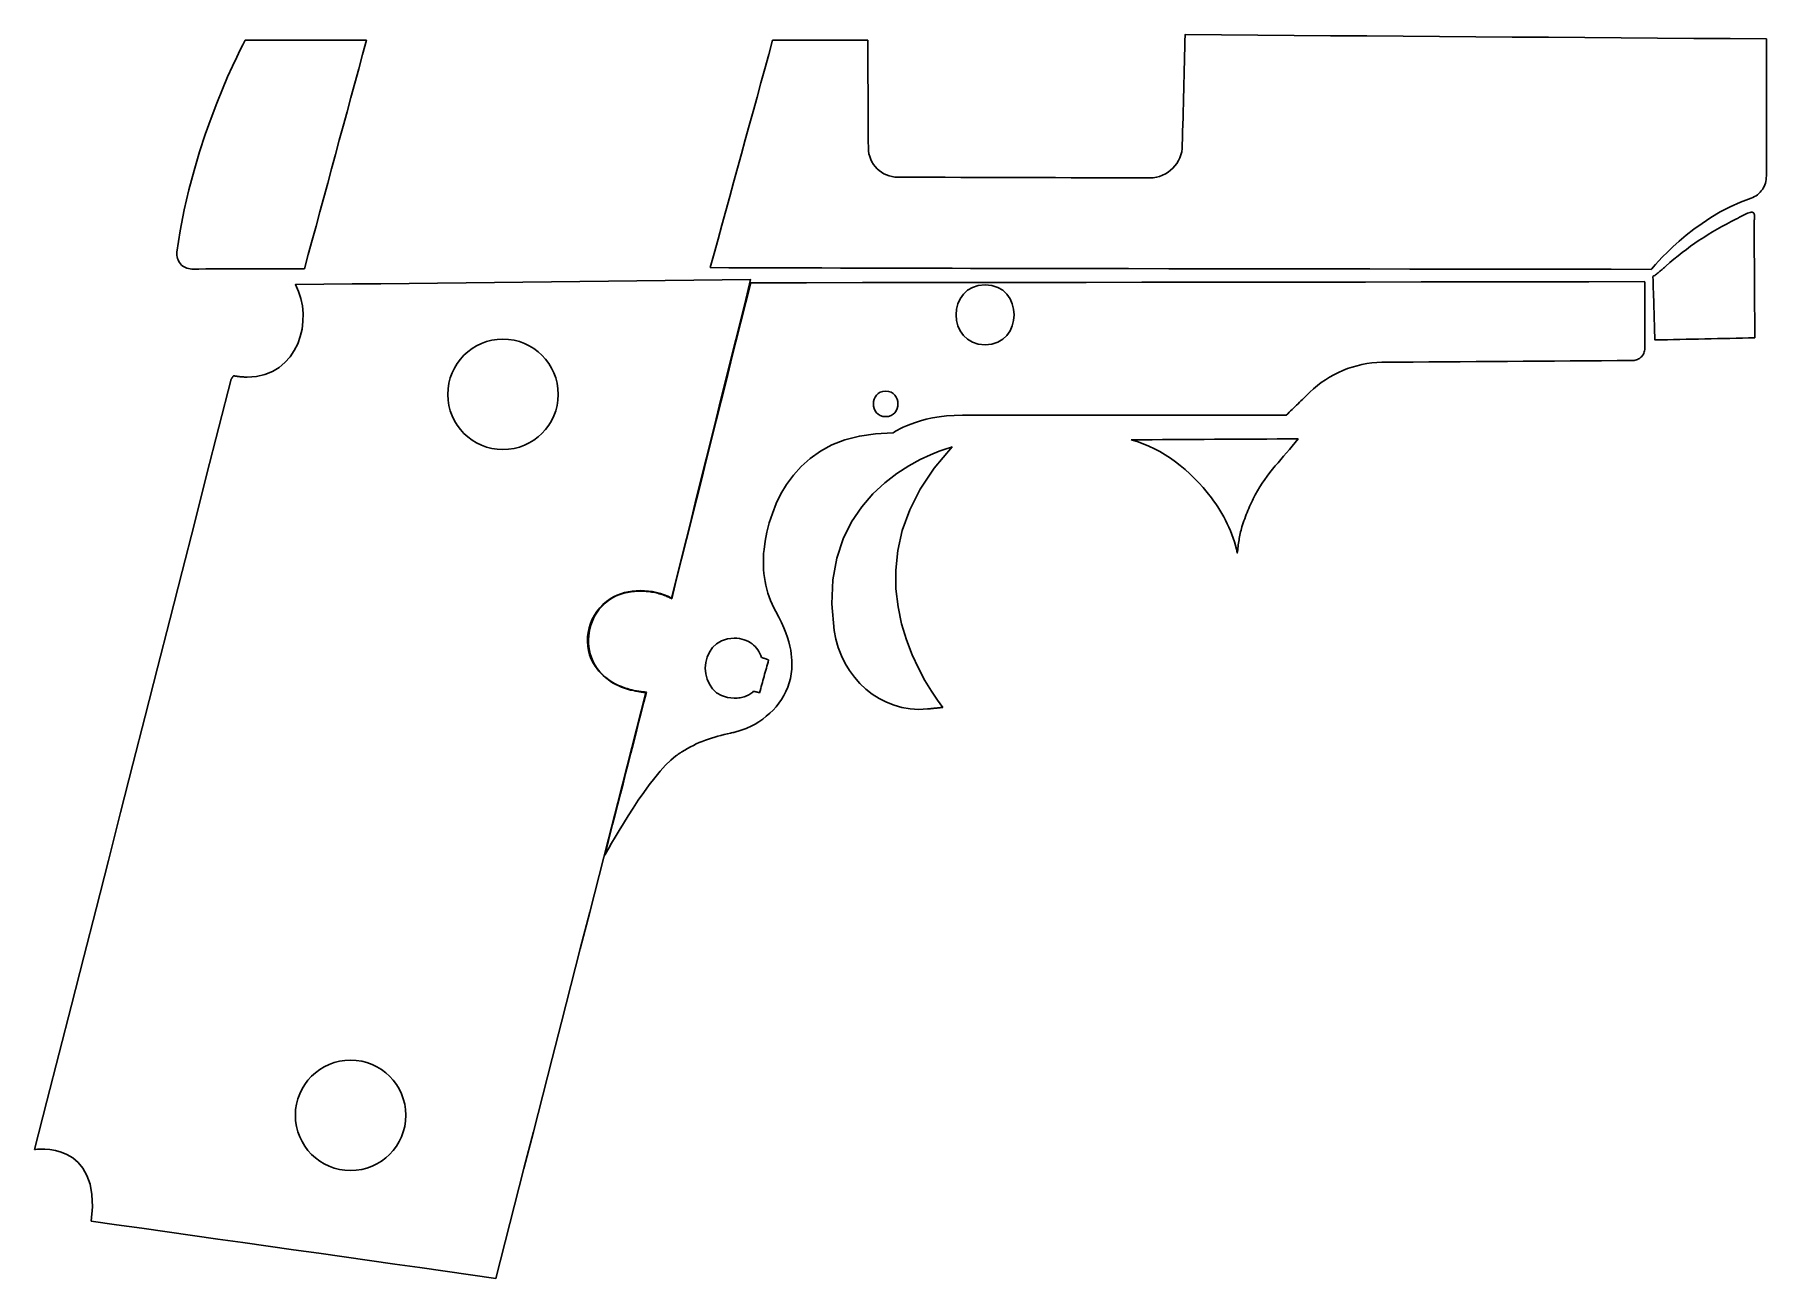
# Model space of a CAD drawing. Header units: metres. Extents: x 155 to 265, y -148 to -69.
import ezdxf

# ---------------------------------------------------------------- set-up
doc = ezdxf.new("R2010")
doc.units = ezdxf.units.M

msp = doc.modelspace()

# ---------------------------------------------------------------- linework, layer by layer
for points in [[(171.835826, -84.047076), (172.081952, -83.141312), (172.328078, -82.235548), (172.574204, -81.329784), (172.82033, -80.42402), (173.066456, -79.518256), (173.312582, -78.612492), (173.558708, -77.706728), (173.804834, -76.800964), (174.05096, -75.8952), (174.297086, -74.989436), (174.543212, -74.083672), (174.789338, -73.177908), (175.035464, -72.272144), (175.28159, -71.36638), (175.527716, -70.460616), (175.773842, -69.554852), (175.293274, -69.554852), (174.812706, -69.554852), (174.332138, -69.554852), (173.85157, -69.554852), (173.371002, -69.554852), (172.890434, -69.554852), (172.409866, -69.554852), (171.929298, -69.554852), (171.44873, -69.554852), (170.968162, -69.554852), (170.487594, -69.554852), (170.007026, -69.554852), (169.526458, -69.554852), (169.04589, -69.554852), (168.565322, -69.554852), (168.084754, -69.554852), (168.046654, -69.625464), (167.937942, -69.832474), (167.767254, -70.168516), (167.542972, -70.626478), (167.273478, -71.198994), (166.967408, -71.878952), (166.633144, -72.658732), (166.279322, -73.531476), (165.91407, -74.489564), (165.546278, -75.525884), (165.184074, -76.63307), (164.836094, -77.80401), (164.51072, -79.031338), (164.216588, -80.307688), (163.96208, -81.625948), (163.755578, -82.978752), (163.74745, -83.08467), (163.751006, -83.188556), (163.765484, -83.289648), (163.790376, -83.387184), (163.825174, -83.480656), (163.869116, -83.569556), (163.921948, -83.653122), (163.982908, -83.730592), (164.051488, -83.801458), (164.126926, -83.864958), (164.208968, -83.92033), (164.296852, -83.96732), (164.39007, -84.004912), (164.488114, -84.032598), (164.590476, -84.049616), (164.696394, -84.055458), (165.142672, -84.055204), (165.58895, -84.05495), (166.035228, -84.054696), (166.481506, -84.054442), (166.927784, -84.054188), (167.374062, -84.053934), (167.82034, -84.05368), (168.266618, -84.053426), (168.712896, -84.053172), (169.159174, -84.052918), (169.605452, -84.052664), (170.05173, -84.05241), (170.498008, -84.052156), (170.944286, -84.051902), (171.390564, -84.051648), (171.836842, -84.051394)], [(264.5537, -69.464174), (262.249412, -69.44741), (259.945124, -69.430646), (257.640836, -69.413882), (255.336548, -69.397118), (253.03226, -69.380354), (250.727972, -69.36359), (248.423684, -69.346826), (246.119396, -69.330062), (243.815108, -69.313298), (241.51082, -69.296534), (239.206532, -69.27977), (236.902244, -69.263006), (234.597956, -69.246242), (232.293668, -69.229478), (229.98938, -69.212714), (227.685092, -69.19595), (227.674424, -69.633846), (227.663756, -70.071742), (227.653088, -70.509638), (227.64242, -70.947534), (227.631752, -71.38543), (227.621084, -71.823326), (227.610416, -72.261222), (227.599748, -72.699118), (227.58908, -73.137014), (227.578412, -73.57491), (227.567744, -74.012806), (227.557076, -74.450702), (227.546408, -74.888598), (227.53574, -75.326494), (227.525072, -75.76439), (227.514404, -76.202286), (227.503736, -76.412852), (227.472748, -76.617576), (227.422456, -76.815188), (227.353622, -77.004672), (227.267516, -77.185266), (227.1649, -77.3557), (227.047044, -77.514958), (226.91471, -77.662024), (226.769168, -77.796136), (226.61118, -77.916024), (226.442016, -78.020672), (226.262438, -78.109064), (226.073716, -78.180184), (225.876612, -78.233016), (225.672396, -78.266544), (225.46183, -78.279752), (224.463102, -78.276704), (223.464374, -78.273656), (222.465646, -78.270608), (221.466918, -78.26756), (220.46819, -78.264512), (219.469462, -78.261464), (218.470734, -78.258416), (217.472006, -78.255368), (216.473278, -78.25232), (215.47455, -78.249272), (214.475822, -78.246224), (213.477094, -78.243176), (212.478366, -78.240128), (211.479638, -78.23708), (210.48091, -78.234032), (209.482182, -78.230984), (209.290666, -78.223618), (209.104484, -78.197202), (208.924652, -78.153006), (208.752186, -78.091792), (208.588102, -78.014322), (208.433162, -77.921866), (208.288382, -77.815186), (208.154778, -77.695298), (208.033366, -77.563218), (207.924908, -77.419708), (207.83042, -77.265784), (207.751172, -77.102462), (207.687672, -76.930758), (207.64119, -76.751434), (207.612488, -76.565506), (207.602836, -76.37399), (207.600296, -75.947778), (207.597756, -75.521566), (207.595216, -75.095354), (207.592676, -74.669142), (207.590136, -74.24293), (207.587596, -73.816718), (207.585056, -73.390506), (207.582516, -72.964294), (207.579976, -72.538082), (207.577436, -72.11187), (207.574896, -71.685658), (207.572356, -71.259446), (207.569816, -70.833234), (207.567276, -70.407022), (207.564736, -69.98081), (207.562196, -69.554598), (207.18526, -69.554598), (206.808324, -69.554598), (206.431388, -69.554598), (206.054452, -69.554598), (205.677516, -69.554598), (205.30058, -69.554598), (204.923644, -69.554598), (204.546708, -69.554598), (204.169772, -69.554598), (203.792836, -69.554598), (203.4159, -69.554598), (203.038964, -69.554598), (202.662028, -69.554598), (202.285092, -69.554598), (201.908156, -69.554598), (201.53122, -69.554598), (201.283824, -70.455536), (201.036428, -71.356474), (200.789032, -72.257412), (200.541636, -73.15835), (200.29424, -74.059288), (200.046844, -74.960226), (199.799448, -75.861164), (199.552052, -76.762102), (199.304656, -77.66304), (199.05726, -78.563978), (198.809864, -79.464916), (198.562468, -80.365854), (198.315072, -81.266792), (198.067676, -82.16773), (197.82028, -83.068668), (197.572884, -83.969606), (198.752714, -83.972908), (199.932544, -83.97621), (201.112374, -83.979512), (202.292204, -83.982814), (203.472034, -83.986116), (204.651864, -83.989418), (205.831694, -83.99272), (207.011524, -83.996022), (208.191354, -83.999324), (209.371184, -84.002626), (210.551014, -84.005928), (211.730844, -84.00923), (212.910674, -84.012532), (214.090504, -84.015834), (215.270334, -84.019136), (216.450164, -84.022438), (219.000324, -84.025994), (221.550484, -84.02955), (224.100644, -84.033106), (226.650804, -84.036662), (229.200964, -84.040218), (231.751124, -84.043774), (234.301284, -84.04733), (236.851444, -84.050886), (239.401604, -84.054442), (241.951764, -84.057998), (244.501924, -84.061554), (247.052084, -84.06511), (249.602244, -84.068666), (252.152404, -84.072222), (254.702564, -84.075778), (257.252724, -84.079334), (257.283204, -84.04225), (257.372866, -83.936332), (257.519424, -83.7692), (257.720846, -83.548728), (257.974592, -83.282536), (258.27863, -82.978498), (258.630674, -82.644234), (259.028438, -82.287618), (259.469636, -81.91627), (259.952236, -81.538064), (260.473698, -81.160874), (261.03199, -80.792066), (261.624826, -80.439768), (262.24992, -80.111346), (262.904986, -79.814928), (263.587738, -79.558134), (263.696958, -79.516224), (263.800844, -79.466186), (263.899396, -79.408274), (263.99236, -79.342996), (264.079228, -79.27086), (264.159746, -79.192374), (264.23366, -79.108046), (264.300716, -79.01813), (264.360406, -78.923388), (264.41273, -78.824074), (264.45718, -78.720696), (264.493502, -78.613508), (264.521442, -78.503272), (264.540746, -78.390242), (264.55116, -78.27518), (264.552176, -78.15834), (264.552176, -77.615034), (264.552176, -77.071728), (264.552176, -76.528422), (264.552176, -75.985116), (264.552176, -75.44181), (264.552176, -74.898504), (264.552176, -74.355198), (264.552176, -73.811892), (264.552176, -73.268586), (264.552176, -72.72528), (264.552176, -72.181974), (264.552176, -71.638668), (264.552176, -71.095362), (264.552176, -70.552056), (264.552176, -70.00875), (264.552176, -69.465444)], [(263.822434, -88.418416), (263.426448, -88.426798), (263.030208, -88.43518), (262.633968, -88.443562), (262.237982, -88.451944), (261.841742, -88.460326), (261.445756, -88.468708), (261.049516, -88.47709), (260.65353, -88.485472), (260.25729, -88.493854), (259.861304, -88.502236), (259.465064, -88.510618), (259.068824, -88.519), (258.672584, -88.527382), (258.276344, -88.535764), (257.880104, -88.544146), (257.483864, -88.552528), (257.476244, -88.301322), (257.468624, -88.050116), (257.461004, -87.79891), (257.453384, -87.547704), (257.445764, -87.296498), (257.438144, -87.045292), (257.430524, -86.794086), (257.422904, -86.54288), (257.415284, -86.291674), (257.407664, -86.040468), (257.400044, -85.789262), (257.392424, -85.538056), (257.384804, -85.28685), (257.377184, -85.035644), (257.369564, -84.784438), (257.361944, -84.533232), (257.41757, -84.497926), (257.472434, -84.46135), (257.526282, -84.423504), (257.579368, -84.384642), (257.631946, -84.345018), (257.683762, -84.304378), (257.73507, -84.262976), (257.78587, -84.220812), (257.836162, -84.17814), (257.8862, -84.13496), (257.935984, -84.091526), (257.985514, -84.047838), (258.03479, -84.003896), (258.084066, -83.959954), (258.133342, -83.916012), (258.182618, -83.87207), (258.434586, -83.651852), (258.690364, -83.435952), (258.949698, -83.22437), (259.212588, -83.01736), (259.479034, -82.814922), (259.748782, -82.617056), (260.021832, -82.423762), (260.298184, -82.23504), (260.577838, -82.05089), (260.86054, -81.871566), (261.146036, -81.697068), (261.43458, -81.527396), (261.725918, -81.362804), (262.02005, -81.203038), (262.316722, -81.048352), (262.616188, -80.898746), (262.659368, -80.876394), (262.714232, -80.846676), (262.779256, -80.810862), (262.852408, -80.77073), (262.932164, -80.72755), (263.016492, -80.6831), (263.103868, -80.63865), (263.192514, -80.595724), (263.280906, -80.5561), (263.367012, -80.521048), (263.449308, -80.492092), (263.525762, -80.470756), (263.59485, -80.458564), (263.655048, -80.45704), (263.704324, -80.467708), (263.741154, -80.492092), (263.759188, -80.51673), (263.773412, -80.54721), (263.78408, -80.58277), (263.7917, -80.622648), (263.796526, -80.666082), (263.799066, -80.712056), (263.799574, -80.760062), (263.798558, -80.809338), (263.796272, -80.858868), (263.793224, -80.90789), (263.789414, -80.955896), (263.785604, -81.00187), (263.782048, -81.04505), (263.779, -81.084674), (263.776968, -81.11998), (263.77646, -81.149952), (263.776714, -81.19872), (263.776968, -81.247488), (263.777222, -81.296256), (263.777476, -81.345024), (263.77773, -81.393792), (263.777984, -81.44256), (263.778238, -81.491328), (263.778492, -81.540096), (263.778746, -81.588864), (263.779, -81.637632), (263.779254, -81.6864), (263.779508, -81.735168), (263.779762, -81.783936), (263.780016, -81.832704), (263.78027, -81.881472), (263.780524, -81.93024), (263.781794, -82.119724), (263.783064, -82.309208), (263.784334, -82.498692), (263.785604, -82.688176), (263.786874, -82.87766), (263.788144, -83.067144), (263.789414, -83.256628), (263.790684, -83.446112), (263.791954, -83.635596), (263.793224, -83.82508), (263.794494, -84.014564), (263.795764, -84.204048), (263.797034, -84.393532), (263.798304, -84.583016), (263.799574, -84.7725), (263.800844, -84.961984), (263.802114, -85.178138), (263.803384, -85.394292), (263.804654, -85.610446), (263.805924, -85.8266), (263.807194, -86.042754), (263.808464, -86.258908), (263.809734, -86.475062), (263.811004, -86.691216), (263.812274, -86.90737), (263.813544, -87.123524), (263.814814, -87.339678), (263.816084, -87.555832), (263.817354, -87.771986), (263.818624, -87.98814), (263.819894, -88.204294), (263.821164, -88.420448)], [(192.719706, -110.788196), (192.523618, -110.748064), (192.330324, -110.698026), (192.140586, -110.638336), (191.954404, -110.569248), (191.77254, -110.490762), (191.595248, -110.403132), (191.423036, -110.306612), (191.256158, -110.201456), (191.095376, -110.087664), (190.940944, -109.96549), (190.793116, -109.834934), (190.6524, -109.69625), (190.519304, -109.549692), (190.394336, -109.395514), (190.27775, -109.23397), (190.170054, -109.06506), (190.032132, -108.801662), (189.925706, -108.528358), (189.84976, -108.247434), (189.803278, -107.961176), (189.785498, -107.672124), (189.795658, -107.382564), (189.832488, -107.094528), (189.89548, -106.810556), (189.983364, -106.532934), (190.095378, -106.263948), (190.23076, -106.006138), (190.388494, -105.761536), (190.567564, -105.532682), (190.767208, -105.321862), (190.986664, -105.131108), (191.224662, -104.963214), (191.440054, -104.839262), (191.664844, -104.732582), (191.897762, -104.64292), (192.137538, -104.570276), (192.382902, -104.514142), (192.632838, -104.474264), (192.88633, -104.450388), (193.142108, -104.442514), (193.398902, -104.450134), (193.655442, -104.472994), (193.910712, -104.51084), (194.163442, -104.563418), (194.412616, -104.630474), (194.656964, -104.712008), (194.895216, -104.807512), (195.126356, -104.916732), (195.439538, -103.655114), (195.752466, -102.393496), (196.065394, -101.131878), (196.378576, -99.87026), (196.691504, -98.608642), (197.004432, -97.347024), (197.317614, -96.085406), (197.630542, -94.823788), (197.943724, -93.56217), (198.256652, -92.300552), (198.56958, -91.038934), (198.882762, -89.777316), (199.19569, -88.515698), (199.508618, -87.25408), (199.8218, -85.992462), (200.134728, -84.730844), (198.330312, -84.750402), (196.525896, -84.76996), (194.721734, -84.789518), (192.917318, -84.809076), (191.112902, -84.828634), (189.308486, -84.848192), (187.50407, -84.86775), (185.699654, -84.887308), (183.895238, -84.906866), (182.090822, -84.926424), (180.28666, -84.945982), (178.482244, -84.96554), (176.677828, -84.985098), (174.873412, -85.004656), (173.068996, -85.024214), (171.26458, -85.043772), (171.46397, -85.471254), (171.611798, -85.925914), (171.708064, -86.399878), (171.752514, -86.88578), (171.745148, -87.376254), (171.685712, -87.86368), (171.574206, -88.340438), (171.410376, -88.798908), (171.194222, -89.231724), (170.925744, -89.631266), (170.604688, -89.989914), (170.2308, -90.300302), (169.80408, -90.55481), (169.324528, -90.746072), (168.79189, -90.866214), (168.206166, -90.90787), (168.148762, -90.907616), (168.091866, -90.9066), (168.035224, -90.904822), (167.97909, -90.902282), (167.923464, -90.89898), (167.868346, -90.894916), (167.813736, -90.890344), (167.759634, -90.88501), (167.70604, -90.878914), (167.6527, -90.87231), (167.599868, -90.864944), (167.547544, -90.85707), (167.495728, -90.848434), (167.44442, -90.83929), (167.393366, -90.829384), (167.34282, -90.81897), (167.333676, -90.832178), (167.324532, -90.845386), (167.315388, -90.858594), (167.306244, -90.871802), (167.2971, -90.88501), (167.287956, -90.898218), (167.278812, -90.911426), (167.269668, -90.924634), (167.260524, -90.937842), (167.25138, -90.95105), (167.242236, -90.964258), (167.233092, -90.977466), (167.223948, -90.990674), (167.214804, -91.003882), (167.20566, -91.01709), (167.196516, -91.030298), (166.417244, -94.083378), (165.637972, -97.136458), (164.8587, -100.189538), (164.079428, -103.242618), (163.300156, -106.295698), (162.520884, -109.348778), (161.741612, -112.401858), (160.96234, -115.454938), (160.183068, -118.508018), (159.403796, -121.561098), (158.624524, -124.614178), (157.845252, -127.667258), (157.06598, -130.720338), (156.286708, -133.773418), (155.507436, -136.826498), (154.728164, -139.879578), (154.775916, -139.873482), (154.910536, -139.861798), (155.118308, -139.853924), (155.385516, -139.859258), (155.698952, -139.887452), (156.0449, -139.947904), (156.409898, -140.050266), (156.780484, -140.203936), (157.142942, -140.418566), (157.48381, -140.703554), (157.789626, -141.068298), (158.046674, -141.52245), (158.241492, -142.075408), (158.360618, -142.736824), (158.390336, -143.516096), (158.317438, -144.422876), (159.921194, -144.649698), (161.52495, -144.87652), (163.128706, -145.103342), (164.732462, -145.330164), (166.336218, -145.556986), (167.939974, -145.783808), (169.54373, -146.01063), (171.147486, -146.237452), (172.751242, -146.464274), (174.354998, -146.691096), (175.958754, -146.917918), (177.56251, -147.14474), (179.166266, -147.371562), (180.770022, -147.598384), (182.373778, -147.825206), (183.977534, -148.052028), (184.572656, -145.730468), (185.167778, -143.408908), (185.7629, -141.087348), (186.358022, -138.765788), (186.953144, -136.444228), (187.548266, -134.122668), (188.143388, -131.801108), (188.73851, -129.479548), (189.333632, -127.157988), (189.928754, -124.836428), (190.523876, -122.514868), (191.118998, -120.193308), (191.71412, -117.871748), (192.309242, -115.550188), (192.904364, -113.228628), (193.499486, -110.907068), (193.460624, -110.90529), (193.417952, -110.901988), (193.371978, -110.897416), (193.32321, -110.891574), (193.27241, -110.884716), (193.219832, -110.877096), (193.165984, -110.868714), (193.111628, -110.859824), (193.057272, -110.85068), (193.003424, -110.841282), (192.950592, -110.831884), (192.89903, -110.822486), (192.849754, -110.813596), (192.803018, -110.80496), (192.75933, -110.797086), (192.719452, -110.789974)], [(256.845816, -84.857844), (253.302008, -84.862162), (249.7582, -84.86648), (246.214392, -84.870798), (242.670584, -84.875116), (239.126776, -84.879434), (235.582968, -84.883752), (232.03916, -84.88807), (228.495352, -84.892388), (224.951544, -84.896706), (221.407736, -84.901024), (217.863928, -84.905342), (214.32012, -84.90966), (210.776312, -84.913978), (207.232504, -84.918296), (203.688696, -84.922614), (200.144888, -84.926932), (199.831452, -86.178898), (199.518016, -87.430864), (199.20458, -88.68283), (198.891144, -89.934796), (198.577708, -91.186762), (198.264272, -92.438728), (197.950836, -93.690694), (197.6374, -94.94266), (197.323964, -96.194626), (197.010528, -97.446592), (196.697092, -98.698558), (196.383656, -99.950524), (196.07022, -101.20249), (195.756784, -102.454456), (195.443348, -103.706422), (195.129912, -104.958388), (195.075556, -104.930194), (195.017644, -104.901238), (194.956176, -104.871774), (194.891152, -104.842056), (194.822572, -104.812084), (194.75069, -104.782366), (194.675252, -104.752902), (194.596512, -104.723946), (194.51447, -104.695752), (194.429126, -104.668574), (194.340734, -104.642666), (194.249294, -104.618028), (194.154552, -104.595168), (194.056762, -104.574086), (193.956178, -104.555036), (193.852546, -104.538526), (193.767456, -104.526334), (193.654934, -104.51211), (193.517774, -104.498394), (193.358516, -104.487472), (193.179954, -104.48163), (192.984628, -104.483408), (192.775332, -104.495092), (192.554606, -104.519222), (192.32499, -104.558084), (192.089278, -104.614218), (191.85001, -104.68991), (191.60998, -104.787446), (191.371728, -104.909366), (191.138048, -105.057956), (190.91148, -105.235756), (190.694818, -105.445052), (190.540894, -105.62336), (190.40221, -105.812082), (190.27902, -106.009948), (190.17107, -106.215942), (190.078614, -106.428794), (190.001906, -106.647488), (189.940946, -106.870754), (189.895988, -107.097322), (189.866778, -107.326176), (189.853824, -107.5563), (189.857126, -107.78617), (189.876684, -108.015024), (189.912498, -108.241338), (189.964822, -108.46435), (190.03391, -108.682536), (190.119762, -108.89488), (190.253366, -109.15523), (190.406274, -109.390942), (190.575438, -109.603032), (190.757556, -109.793024), (190.94958, -109.961934), (191.148462, -110.111032), (191.3509, -110.241588), (191.553846, -110.355126), (191.754252, -110.452662), (191.948816, -110.535466), (192.134744, -110.604808), (192.30848, -110.661958), (192.46723, -110.707932), (192.607692, -110.744254), (192.726818, -110.772194), (192.82156, -110.793022), (192.875154, -110.804198), (192.927732, -110.814358), (192.979294, -110.823756), (193.029586, -110.832138), (193.078862, -110.839758), (193.126868, -110.846616), (193.173604, -110.852712), (193.21907, -110.858046), (193.263266, -110.862872), (193.306192, -110.866936), (193.347594, -110.870492), (193.387472, -110.87354), (193.425826, -110.87608), (193.462656, -110.878112), (193.497962, -110.87989), (193.53149, -110.88116), (193.366136, -111.527082), (193.200782, -112.173004), (193.035428, -112.818926), (192.870074, -113.464848), (192.70472, -114.11077), (192.539366, -114.756692), (192.374012, -115.402614), (192.208658, -116.048536), (192.043304, -116.694458), (191.87795, -117.34038), (191.712596, -117.986302), (191.547242, -118.632224), (191.381888, -119.278146), (191.216534, -119.924068), (191.05118, -120.56999), (190.885826, -121.215912), (190.989712, -121.029984), (191.136016, -120.771412), (191.320674, -120.449848), (191.539622, -120.074944), (191.78905, -119.656352), (192.064894, -119.203724), (192.36309, -118.726712), (192.679828, -118.234968), (193.011044, -117.738144), (193.352928, -117.245638), (193.701416, -116.767356), (194.052444, -116.312696), (194.401948, -115.891564), (194.746118, -115.513358), (195.081144, -115.187984), (195.402708, -114.92484), (195.440808, -114.897154), (195.478146, -114.870484), (195.514214, -114.845084), (195.549012, -114.8207), (195.582032, -114.79784), (195.613274, -114.77625), (195.642484, -114.756184), (195.669662, -114.737896), (195.6943, -114.721386), (195.716398, -114.706654), (195.735702, -114.693954), (195.751958, -114.683286), (195.764912, -114.674904), (195.77431, -114.668808), (195.780152, -114.664998), (195.782184, -114.663728), (195.95846, -114.553746), (196.13753, -114.449352), (196.319394, -114.350546), (196.504052, -114.257074), (196.690996, -114.168682), (196.880226, -114.085116), (197.071742, -114.006376), (197.26529, -113.932208), (197.460616, -113.862358), (197.657466, -113.796826), (197.85584, -113.735358), (198.055484, -113.6777), (198.256398, -113.623852), (198.458328, -113.573306), (198.66102, -113.526062), (198.864474, -113.48212), (198.9328, -113.467388), (199.000872, -113.452148), (199.06869, -113.436146), (199.136, -113.419382), (199.203056, -113.401856), (199.269604, -113.383822), (199.335644, -113.365026), (199.401176, -113.345468), (199.4662, -113.325148), (199.530716, -113.304066), (199.59447, -113.282222), (199.657716, -113.25987), (199.7202, -113.236756), (199.781922, -113.21288), (199.842882, -113.188242), (199.90308, -113.162842), (200.163176, -113.041684), (200.417176, -112.906048), (200.66381, -112.756188), (200.902062, -112.592612), (201.130916, -112.415574), (201.349356, -112.225836), (201.556112, -112.023652), (201.749914, -111.80953), (201.93, -111.583724), (202.0951, -111.346742), (202.244198, -111.099092), (202.376024, -110.841028), (202.489562, -110.573312), (202.583796, -110.296198), (202.657456, -110.00994), (202.70978, -109.715046), (202.727052, -109.576362), (202.741276, -109.424216), (202.751182, -109.258354), (202.754992, -109.078522), (202.750928, -108.884466), (202.73772, -108.676186), (202.71359, -108.453428), (202.67676, -108.215938), (202.625706, -107.963462), (202.558904, -107.696), (202.47483, -107.413298), (202.371706, -107.115356), (202.248008, -106.801666), (202.102212, -106.472228), (201.93254, -106.126788), (201.737468, -105.765346), (201.616564, -105.53954), (201.50582, -105.30967), (201.405236, -105.07599), (201.314812, -104.838754), (201.234548, -104.598216), (201.16419, -104.354884), (201.103484, -104.109012), (201.052684, -103.860854), (201.011536, -103.610664), (200.98004, -103.35895), (200.957942, -103.105712), (200.945242, -102.851458), (200.94194, -102.596442), (200.947782, -102.341172), (200.962768, -102.085648), (200.986898, -101.830378), (201.059288, -101.308916), (201.168, -100.748084), (201.317606, -100.158296), (201.512932, -99.549458), (201.758804, -98.931984), (202.060048, -98.31578), (202.421236, -97.711006), (202.847194, -97.127568), (203.342748, -96.57588), (203.912724, -96.065848), (204.561948, -95.607632), (205.294992, -95.211392), (206.116682, -94.887288), (207.031844, -94.645226), (208.045304, -94.49562), (209.161888, -94.448376), (209.179922, -94.435676), (209.234024, -94.400116), (209.323686, -94.344744), (209.448654, -94.272862), (209.60842, -94.187772), (209.80273, -94.092776), (210.031076, -93.991176), (210.293204, -93.886274), (210.58886, -93.781372), (210.917536, -93.679772), (211.278978, -93.584776), (211.672678, -93.499686), (212.098382, -93.427804), (212.555582, -93.372432), (213.044024, -93.336872), (213.563454, -93.324172), (214.84717, -93.324172), (216.130886, -93.324172), (217.414602, -93.324172), (218.698318, -93.324172), (219.982034, -93.324172), (221.26575, -93.324172), (222.549466, -93.324172), (223.833182, -93.324172), (225.116898, -93.324172), (226.400614, -93.324172), (227.68433, -93.324172), (228.968046, -93.324172), (230.251762, -93.324172), (231.535478, -93.324172), (232.819194, -93.324172), (234.10291, -93.324172), (234.196382, -93.233494), (234.289854, -93.142816), (234.383326, -93.052138), (234.476798, -92.96146), (234.57027, -92.870782), (234.663742, -92.780104), (234.757214, -92.689426), (234.850686, -92.598748), (234.944158, -92.50807), (235.03763, -92.417392), (235.131102, -92.326714), (235.224574, -92.236036), (235.318046, -92.145358), (235.411518, -92.05468), (235.50499, -91.964002), (235.598462, -91.873324), (235.833158, -91.6559), (236.076998, -91.450668), (236.329474, -91.257882), (236.589824, -91.077542), (236.857794, -90.909902), (237.132876, -90.75547), (237.414816, -90.614246), (237.702852, -90.48623), (237.996476, -90.37193), (238.295434, -90.271346), (238.598964, -90.184732), (238.906812, -90.112342), (239.218216, -90.05443), (239.532922, -90.01125), (239.850422, -89.982802), (240.170208, -89.96934), (241.165126, -89.962228), (242.160044, -89.955116), (243.154962, -89.948004), (244.14988, -89.940892), (245.144798, -89.93378), (246.139716, -89.926668), (247.134634, -89.919556), (248.129552, -89.912444), (249.12447, -89.905332), (250.119388, -89.89822), (251.114306, -89.891108), (252.109224, -89.883996), (253.104142, -89.876884), (254.09906, -89.869772), (255.093978, -89.86266), (256.088896, -89.855548), (256.16662, -89.850214), (256.242058, -89.837514), (256.314956, -89.817702), (256.384552, -89.791032), (256.450846, -89.758012), (256.51333, -89.71915), (256.571496, -89.6747), (256.62509, -89.624916), (256.673858, -89.570306), (256.717292, -89.511124), (256.755138, -89.447878), (256.786888, -89.381076), (256.812288, -89.310972), (256.83083, -89.23782), (256.84226, -89.162128), (256.84607, -89.08415), (256.84607, -88.820244), (256.84607, -88.556338), (256.84607, -88.292432), (256.84607, -88.028526), (256.84607, -87.76462), (256.84607, -87.500714), (256.84607, -87.236808), (256.84607, -86.972902), (256.84607, -86.708996), (256.84607, -86.44509), (256.84607, -86.181184), (256.84607, -85.917278), (256.84607, -85.653372), (256.84607, -85.389466), (256.84607, -85.12556), (256.84607, -84.861654)], [(215.006428, -88.862154), (214.575136, -88.819482), (214.201248, -88.698578), (213.885018, -88.510872), (213.626446, -88.267286), (213.425278, -87.978996), (213.281768, -87.657178), (213.195662, -87.313262), (213.167214, -86.95817), (213.19617, -86.603078), (213.28253, -86.259162), (213.426294, -85.937344), (213.627462, -85.649054), (213.886034, -85.405468), (214.20201, -85.217762), (214.57539, -85.096858), (215.006174, -85.054186), (215.43772, -85.096858), (215.811608, -85.217762), (216.127838, -85.405468), (216.38641, -85.649054), (216.587578, -85.937344), (216.731088, -86.259162), (216.817194, -86.603078), (216.845642, -86.95817), (216.816686, -87.313262), (216.730326, -87.657178), (216.586562, -87.978996), (216.385394, -88.267286), (216.126822, -88.510872), (215.810846, -88.698578), (215.437466, -88.819482), (215.006682, -88.862154)], [(180.925724, -92.002864), (180.943758, -92.361004), (180.996844, -92.70873), (181.083204, -93.044264), (181.20106, -93.366082), (181.348634, -93.672152), (181.524148, -93.96095), (181.725824, -94.230444), (181.951884, -94.47911), (182.20055, -94.70517), (182.470044, -94.906846), (182.758842, -95.08236), (183.064912, -95.229934), (183.38673, -95.34779), (183.722264, -95.43415), (184.06999, -95.487236), (184.42813, -95.50527), (184.78627, -95.487236), (185.133996, -95.43415), (185.46953, -95.34779), (185.791348, -95.229934), (186.097418, -95.08236), (186.386216, -94.906846), (186.65571, -94.70517), (186.904376, -94.47911), (187.130436, -94.230444), (187.332112, -93.96095), (187.507626, -93.672152), (187.6552, -93.366082), (187.773056, -93.044264), (187.859416, -92.70873), (187.912502, -92.361004), (187.930536, -92.002864), (187.912502, -91.644724), (187.859416, -91.296998), (187.773056, -90.961464), (187.6552, -90.639646), (187.507626, -90.333576), (187.332112, -90.044778), (187.130436, -89.775284), (186.904376, -89.526618), (186.65571, -89.300558), (186.386216, -89.098882), (186.097418, -88.923368), (185.791348, -88.775794), (185.46953, -88.657938), (185.133996, -88.571578), (184.78627, -88.518492), (184.42813, -88.500458), (184.06999, -88.518492), (183.722264, -88.571578), (183.38673, -88.657938), (183.064912, -88.775794), (182.758842, -88.923368), (182.470044, -89.098882), (182.20055, -89.300558), (181.951884, -89.526618), (181.725824, -89.775284), (181.524148, -90.044778), (181.348634, -90.333576), (181.20106, -90.639646), (181.083204, -90.961464), (180.996844, -91.296998), (180.943758, -91.644724), (180.925724, -92.002864)], [(208.701386, -93.417136), (208.518506, -93.399102), (208.36001, -93.347794), (208.225898, -93.268038), (208.11617, -93.16466), (208.030826, -93.042486), (207.969866, -92.906088), (207.93329, -92.760292), (207.921098, -92.60967), (207.93329, -92.459048), (207.969866, -92.313252), (208.030826, -92.176854), (208.11617, -92.05468), (208.225898, -91.951302), (208.36001, -91.871546), (208.518506, -91.820238), (208.701132, -91.802204), (208.884012, -91.820238), (209.042508, -91.871546), (209.17662, -91.951302), (209.286348, -92.05468), (209.371692, -92.176854), (209.432652, -92.313252), (209.469228, -92.459048), (209.48142, -92.60967), (209.469228, -92.760292), (209.432652, -92.906088), (209.371692, -93.042486), (209.286348, -93.16466), (209.17662, -93.268038), (209.042508, -93.347794), (208.884012, -93.399102), (208.701386, -93.417136)], [(212.315552, -111.855758), (212.2551, -111.8616), (212.194648, -111.867442), (212.134196, -111.873284), (212.073998, -111.879126), (212.013546, -111.884968), (211.953348, -111.89081), (211.89315, -111.896652), (211.832698, -111.902494), (211.7725, -111.908336), (211.712302, -111.914178), (211.652104, -111.92002), (211.591906, -111.925862), (211.531454, -111.931704), (211.471256, -111.937546), (211.411058, -111.943388), (211.35086, -111.94923), (210.79714, -111.974122), (210.257644, -111.941864), (209.734404, -111.85525), (209.22996, -111.716566), (208.746344, -111.52886), (208.285588, -111.294418), (207.850232, -111.016034), (207.442308, -110.696502), (207.064102, -110.338108), (206.7179, -109.9439), (206.405734, -109.516164), (206.130144, -109.057694), (205.893162, -108.571284), (205.69682, -108.059474), (205.543658, -107.524804), (205.435708, -106.969814), (205.286102, -105.280968), (205.35011, -103.75519), (205.599538, -102.385114), (206.006192, -101.163374), (206.541878, -100.08235), (207.178656, -99.134676), (207.888332, -98.312732), (208.642712, -97.608898), (209.413602, -97.016062), (210.173062, -96.52635), (210.892898, -96.13265), (211.544916, -95.827342), (212.100922, -95.602806), (212.532976, -95.451676), (212.812884, -95.366586), (212.912452, -95.339916), (211.780882, -96.68002), (210.891374, -98.014282), (210.223354, -99.334828), (209.756248, -100.634546), (209.469482, -101.905562), (209.342228, -103.140764), (209.354166, -104.332278), (209.484468, -105.472738), (209.71256, -106.554524), (210.017868, -107.57027), (210.379818, -108.512356), (210.777582, -109.373162), (211.19084, -110.145322), (211.598764, -110.82147), (211.981034, -111.393732), (212.316822, -111.854742)], [(224.274634, -94.8817), (224.657412, -94.99981), (225.030284, -95.134684), (225.393758, -95.286068), (225.747834, -95.453454), (226.09302, -95.636334), (226.429316, -95.834454), (226.756976, -96.047306), (227.076254, -96.274636), (227.387404, -96.515936), (227.69068, -96.770952), (227.986336, -97.038922), (228.274626, -97.319846), (228.55555, -97.613216), (228.829616, -97.918524), (229.096824, -98.235262), (229.357682, -98.563176), (229.498652, -98.750882), (229.636066, -98.944176), (229.76967, -99.142804), (229.898956, -99.346512), (230.02367, -99.555046), (230.143558, -99.767898), (230.258112, -99.984814), (230.367078, -100.205286), (230.470202, -100.429314), (230.566976, -100.65639), (230.6574, -100.88626), (230.740966, -101.118416), (230.817166, -101.352604), (230.885746, -101.58857), (230.946452, -101.82606), (230.99903, -102.064566), (231.01173, -101.960426), (231.02443, -101.85654), (231.037384, -101.752654), (231.050846, -101.649022), (231.064816, -101.545644), (231.079294, -101.442266), (231.094788, -101.339142), (231.111298, -101.236018), (231.128824, -101.132894), (231.14762, -101.02977), (231.16794, -100.926646), (231.189784, -100.823522), (231.213406, -100.720398), (231.238806, -100.61702), (231.266238, -100.513642), (231.295956, -100.410264), (231.336342, -100.278184), (231.378506, -100.146866), (231.422448, -100.016056), (231.468168, -99.885754), (231.515666, -99.756214), (231.564942, -99.627182), (231.615996, -99.498912), (231.668574, -99.37115), (231.722676, -99.24415), (231.778302, -99.117912), (231.835452, -98.992182), (231.894126, -98.867214), (231.95407, -98.743008), (232.015538, -98.61931), (232.078276, -98.496374), (232.142284, -98.3742), (232.285032, -98.11639), (232.43286, -97.869502), (232.585514, -97.632266), (232.74274, -97.403158), (232.904284, -97.181162), (233.069638, -96.964754), (233.238294, -96.752664), (233.409998, -96.543622), (233.584496, -96.336358), (233.76128, -96.129602), (233.940096, -95.922084), (234.12069, -95.71228), (234.302554, -95.499174), (234.485434, -95.281242), (234.668822, -95.057468), (234.852464, -94.826328), (234.191302, -94.829884), (233.53014, -94.83344), (232.868978, -94.836996), (232.207816, -94.840552), (231.546654, -94.844108), (230.885492, -94.847664), (230.22433, -94.85122), (229.563168, -94.854776), (228.902006, -94.858332), (228.240844, -94.861888), (227.579682, -94.865444), (226.91852, -94.869), (226.257358, -94.872556), (225.596196, -94.876112), (224.935034, -94.879668), (224.273872, -94.883224)], [(201.275188, -108.844334), (201.247248, -108.83392), (201.219054, -108.823506), (201.191114, -108.813092), (201.16292, -108.802678), (201.13498, -108.792264), (201.106786, -108.78185), (201.078846, -108.771436), (201.050652, -108.761022), (201.022712, -108.750608), (200.994518, -108.740194), (200.966578, -108.72978), (200.938384, -108.719366), (200.910444, -108.708952), (200.88225, -108.698538), (200.85431, -108.688124), (200.826116, -108.67771), (200.77938, -108.552996), (200.724516, -108.432092), (200.661524, -108.315252), (200.590404, -108.203492), (200.511156, -108.09732), (200.423526, -107.997244), (200.327768, -107.903772), (200.223882, -107.817666), (200.111868, -107.739434), (199.991726, -107.669584), (199.863202, -107.608878), (199.72655, -107.557824), (199.58177, -107.517184), (199.428862, -107.487466), (199.267572, -107.469178), (199.098154, -107.462828), (198.66737, -107.5055), (198.29399, -107.626404), (197.978014, -107.81411), (197.719442, -108.057696), (197.518274, -108.345986), (197.37451, -108.667804), (197.28815, -109.01172), (197.259194, -109.366812), (197.287642, -109.721904), (197.373748, -110.06582), (197.517258, -110.387638), (197.718426, -110.675928), (197.976998, -110.919514), (198.293228, -111.10722), (198.667116, -111.228124), (199.098408, -111.270796), (199.194674, -111.268764), (199.2884, -111.262922), (199.379586, -111.25327), (199.467978, -111.239808), (199.55383, -111.22279), (199.637142, -111.202216), (199.717914, -111.17834), (199.795892, -111.151162), (199.87133, -111.120682), (199.944228, -111.087154), (200.014586, -111.050578), (200.082404, -111.011208), (200.147682, -110.969298), (200.210166, -110.924594), (200.27011, -110.87735), (200.327514, -110.82782), (200.350882, -110.833662), (200.37425, -110.839504), (200.397618, -110.845346), (200.420986, -110.851188), (200.444354, -110.85703), (200.467722, -110.862872), (200.49109, -110.868714), (200.514458, -110.874556), (200.537826, -110.880398), (200.561194, -110.88624), (200.584562, -110.892082), (200.60793, -110.897924), (200.631298, -110.903766), (200.654666, -110.909608), (200.678034, -110.91545), (200.701402, -110.921292), (200.73747, -110.791498), (200.773538, -110.661704), (200.809606, -110.53191), (200.845674, -110.402116), (200.881742, -110.272322), (200.91781, -110.142528), (200.953878, -110.012734), (200.989946, -109.88294), (201.026014, -109.753146), (201.062082, -109.623352), (201.09815, -109.493558), (201.134218, -109.363764), (201.170286, -109.23397), (201.206354, -109.104176), (201.242422, -108.974382), (201.27849, -108.844588)], [(171.26204, -137.714228), (171.280074, -138.072368), (171.33316, -138.420094), (171.41952, -138.755628), (171.537376, -139.077446), (171.68495, -139.383516), (171.860464, -139.672314), (172.06214, -139.941808), (172.2882, -140.190474), (172.536866, -140.416534), (172.80636, -140.61821), (173.095158, -140.793724), (173.401228, -140.941298), (173.723046, -141.059154), (174.05858, -141.145514), (174.406306, -141.1986), (174.764446, -141.216634), (175.122586, -141.1986), (175.470312, -141.145514), (175.805846, -141.059154), (176.127664, -140.941298), (176.433734, -140.793724), (176.722532, -140.61821), (176.992026, -140.416534), (177.240692, -140.190474), (177.466752, -139.941808), (177.668428, -139.672314), (177.843942, -139.383516), (177.991516, -139.077446), (178.109372, -138.755628), (178.195732, -138.420094), (178.248818, -138.072368), (178.266852, -137.714228), (178.248818, -137.356088), (178.195732, -137.008362), (178.109372, -136.672828), (177.991516, -136.35101), (177.843942, -136.04494), (177.668428, -135.756142), (177.466752, -135.486648), (177.240692, -135.237982), (176.992026, -135.011922), (176.722532, -134.810246), (176.433734, -134.634732), (176.127664, -134.487158), (175.805846, -134.369302), (175.470312, -134.282942), (175.122586, -134.229856), (174.764446, -134.211822), (174.406306, -134.229856), (174.05858, -134.282942), (173.723046, -134.369302), (173.401228, -134.487158), (173.095158, -134.634732), (172.80636, -134.810246), (172.536866, -135.011922), (172.2882, -135.237982), (172.06214, -135.486648), (171.860464, -135.756142), (171.68495, -136.04494), (171.537376, -136.35101), (171.41952, -136.672828), (171.33316, -137.008362), (171.280074, -137.356088), (171.26204, -137.714228)]]:
    msp.add_lwpolyline(points)

doc.saveas('drawing.dxf')
